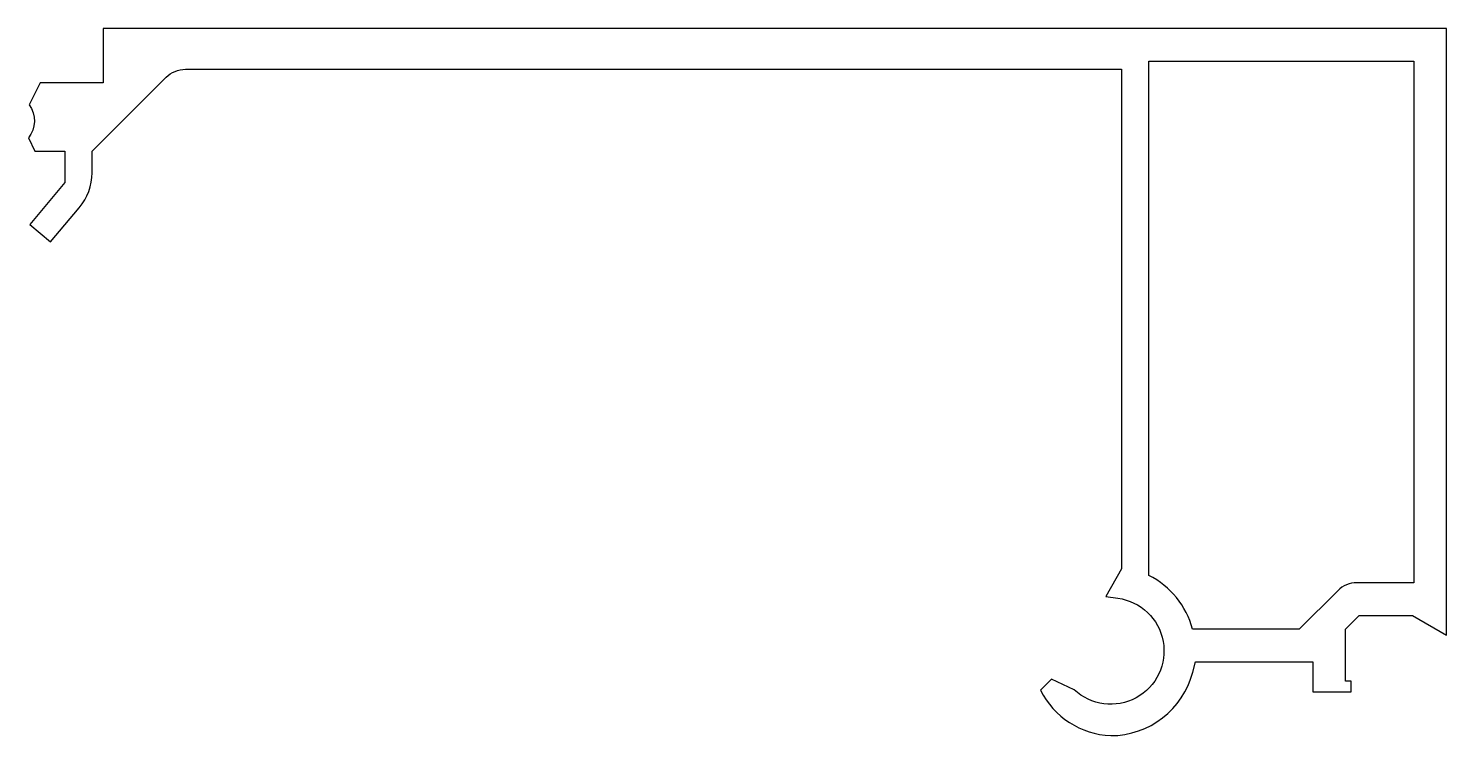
# Model space of a CAD drawing. Header units: millimetres. Extents: x -51.9 to 0, y -3.9 to 22.
import ezdxf

# ---------------------------------------------------------------- set-up
doc = ezdxf.new("R2010")
doc.units = ezdxf.units.MM

msp = doc.modelspace()

# ---------------------------------------------------------------- linework, layer by layer
for points in [[(-49.2, 22), (-49.2, 20), (-51.5, 20), (-51.904, 19.205, -0.339409), (-51.934, 17.988), (-51.7, 17.5), (-50.6, 17.5), (-50.6, 16.35), (-51.883, 14.821), (-51.117, 14.179), (-50.068, 15.429, 0.176327), (-49.6, 16.714), (-49.6, 17.5), (-46.893, 20.207, -0.201449), (-46.176, 20.5), (-11.9, 20.5), (-11.9, 2.203), (-12.484, 1.192), (-12.04, 1.133, -1.373176), (-13.64, -2.217), (-14.473, -1.828), (-14.869, -2.233, 0.274409), (-12.3, -3.9, 0.341999), (-9.298, -1.575), (-9.202, -1.2), (-4.9, -1.2), (-4.9, -2.3), (-3.5, -2.3), (-3.5, -1.9), (-3.7, -1.9), (-3.7, 0), (-3.2, 0.5), (-1.246, 0.5), (0, -0.22), (0, 22), (-49.2, 22)], [(-3.99, 1.407), (-5.397, 0), (-9.305, 0, 0.213458), (-10.9, 1.966), (-10.9, 20.8), (-1.2, 20.8), (-1.2, 1.7), (-3.283, 1.7, 0.198912), (-3.99, 1.407)]]:
    msp.add_lwpolyline(points, format="xyb", close=True)

doc.saveas('drawing.dxf')
